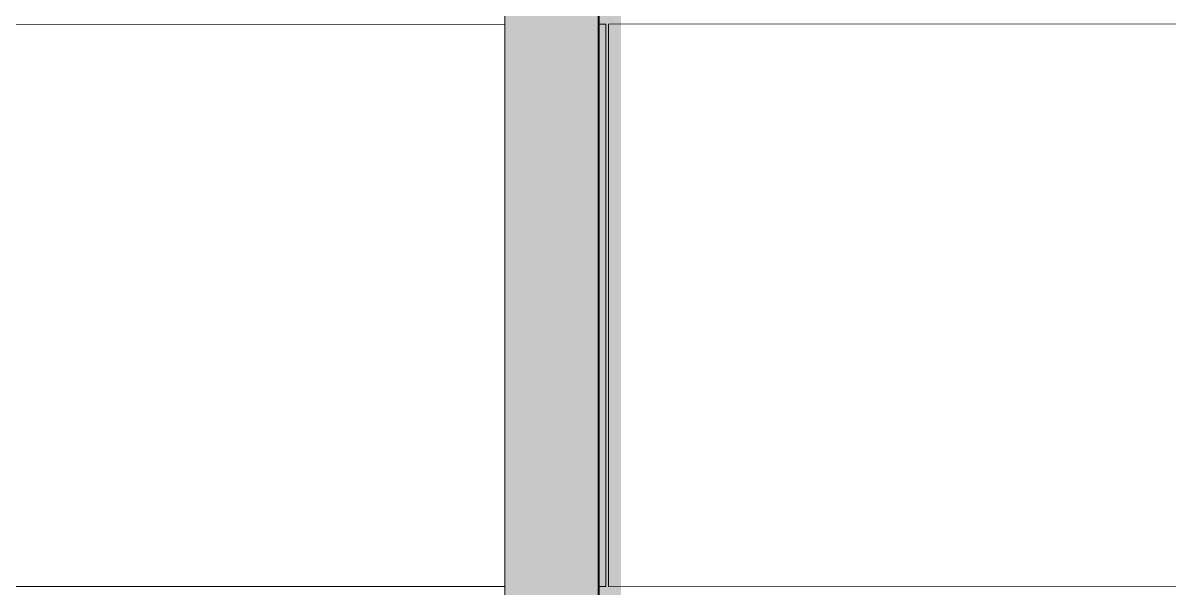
# Model space of a CAD drawing. Header units: inches. Extents: x 27328 to 52026, y -4075 to 4147.
# Drawn here: x 49625.23962 to 49625.28822, y 59.99423 to 60.01819 of the extents above; entities that cross this region are included whole.
import ezdxf

# ---------------------------------------------------------------- set-up
doc = ezdxf.new("R2010")
doc.units = ezdxf.units.IN
doc.header["$MEASUREMENT"] = 0
for name, color, linetype, lineweight in [('A-WALL-PATT', 111, 'Continuous', 9), ('L-SITE-WALL', 31, 'Continuous', 9), ('S-COLS', 52, 'Continuous', 9)]:
    doc.layers.add(name, color=color, linetype=linetype, lineweight=lineweight)

# ---------------------------------------------------------------- blocks, each defined once
blk = doc.blocks.new('FP_214-mezzanine - perspective')
at = {"layer": 'A-WALL-PATT'}
for p, q in [((23035.624369, 60.01813), (23035.581235, 60.018104)), ((23035.62865, 60.018133), (23035.628373, 60.018133)), ((23035.62865, 59.994287), (23035.62865, 60.018133)), ((23035.676344, 60.018163), (23035.628773, 60.018133)), ((23035.628773, 59.994287), (23035.628773, 60.018133)), ((23035.624369, 59.994288), (23035.581235, 59.994296)), ((23035.62865, 59.994287), (23035.628373, 59.994287)), ((23035.676344, 59.994278), (23035.628773, 59.994287))]:
    blk.add_line(p, q, dxfattribs=at)

msp = doc.modelspace()

# ---------------------------------------------------------------- hatches: boundary and pattern name
at = {"layer": 'S-COLS'}
h = msp.add_hatch(color=256, dxfattribs=at)
h.paths.add_polyline_path([(49625.264019, 59.970068), (49625.264016, 60.033281), (49625.263005, 60.033253), (49625.262916, 60.03308), (49625.262801, 60.032743), (49625.262271, 60.029161), (49625.262233, 60.025692), (49625.262189, 60.025673), (49625.261336, 60.025645), (49625.260056, 60.025638), (49625.260056, 59.970072), (49625.264016, 59.970068)], flags=0)
h.paths.add_polyline_path([(49625.260751, 60.064037), (49625.261078, 60.064056), (49625.261078, 60.100364), (49625.26073, 60.100394), (49625.26074, 60.100416), (49625.26074, 60.100441), (49625.260773, 60.100547), (49625.260815, 60.100566), (49625.260788, 60.101065), (49625.260777, 60.101184), (49625.260814, 60.101274), (49625.260788, 60.101324), (49625.26074, 60.101372), (49625.26074, 60.101397), (49625.26074, 60.1015), (49625.261078, 60.101512), (49625.261078, 60.108568), (49625.260056, 60.108564), (49625.260056, 60.066265), (49625.260745, 60.064056)], flags=0)
h.paths.add_polyline_path([(49625.260824, 60.10055), (49625.260958, 60.100584), (49625.26083, 60.100551)], flags=0)
h.paths.add_polyline_path([(49625.260056, 60.124594), (49625.260542, 60.124596), (49625.261078, 60.12818), (49625.261078, 60.131877), (49625.260056, 60.131873), (49625.260056, 60.124742)], flags=0)
h.paths.add_polyline_path([(49625.26074, 60.124597), (49625.261078, 60.124598), (49625.261078, 60.126857), (49625.260762, 60.124742)], flags=0)
for points in [[(49625.264019, 59.970068), (49625.264059, 59.970073), (49625.264059, 60.033281), (49625.264019, 60.033253), (49625.264019, 59.974182)], [(49625.264974, 59.970196), (49625.264974, 60.033283), (49625.264056, 60.033254), (49625.264056, 59.970197)]]:
    msp.add_hatch(color=256, dxfattribs=at).paths.add_polyline_path(points, flags=0)

# ---------------------------------------------------------------- linework, layer by layer
for p, q in [((49625.264019, 60.033281), (49625.264019, 59.970068)), ((49625.264059, 60.033281), (49625.264059, 59.970073)), ((49625.260056, 60.025638), (49625.260056, 59.970072))]:
    msp.add_line(p, q, dxfattribs=at)

# ---------------------------------------------------------------- block references
at = {"layer": 'L-SITE-WALL'}
msp.add_blockref('FP_214-mezzanine - perspective', (26589.635683, 0), dxfattribs=at)

doc.saveas('drawing.dxf')
